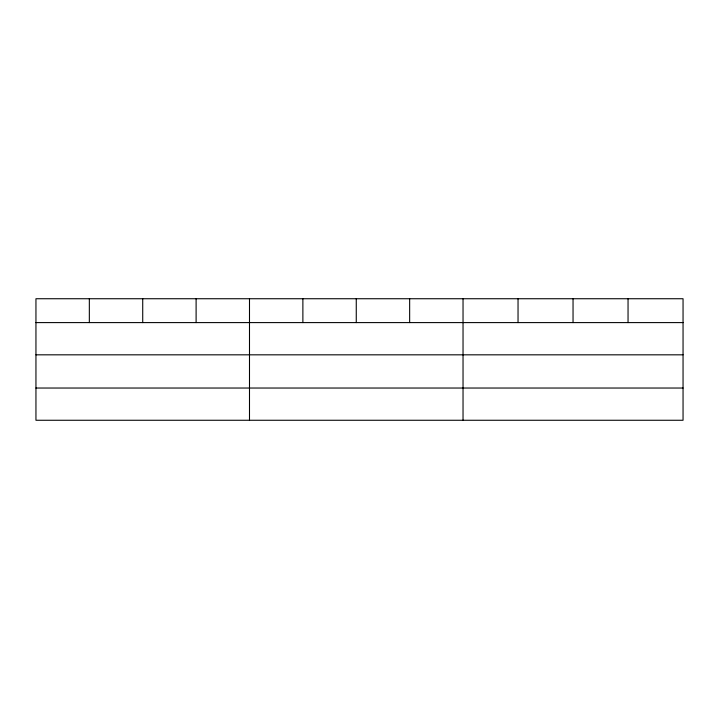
<?xml version="1.0" encoding="UTF-8"?>
<svg xmlns="http://www.w3.org/2000/svg" width="719" height="719" viewBox="0 0 719 719"><rect width="100%" height="100%" fill="white"/><g stroke="black" fill="none" stroke-linecap="round" stroke-linejoin="round"><path stroke-width="1.08" d="M683.05 354.827L683.05 298.736L35.95 298.736L35.95 420.264L683.05 420.264L683.05 354.827L35.95 354.827M35.95 322.597L683.05 322.597M35.95 388.035L683.05 388.035M628.047 298.736L628.047 322.597M573.043 298.736L573.043 322.597M518.039 298.736L518.039 322.597M463.036 298.736L463.036 420.264M409.65 298.736L409.65 322.597M356.264 298.736L356.264 322.597M302.879 298.736L302.879 322.597M249.493 298.736L249.493 420.264M196.107 298.736L196.107 322.597M142.722 298.736L142.722 322.597M89.336 298.736L89.336 322.597"/></g></svg>
